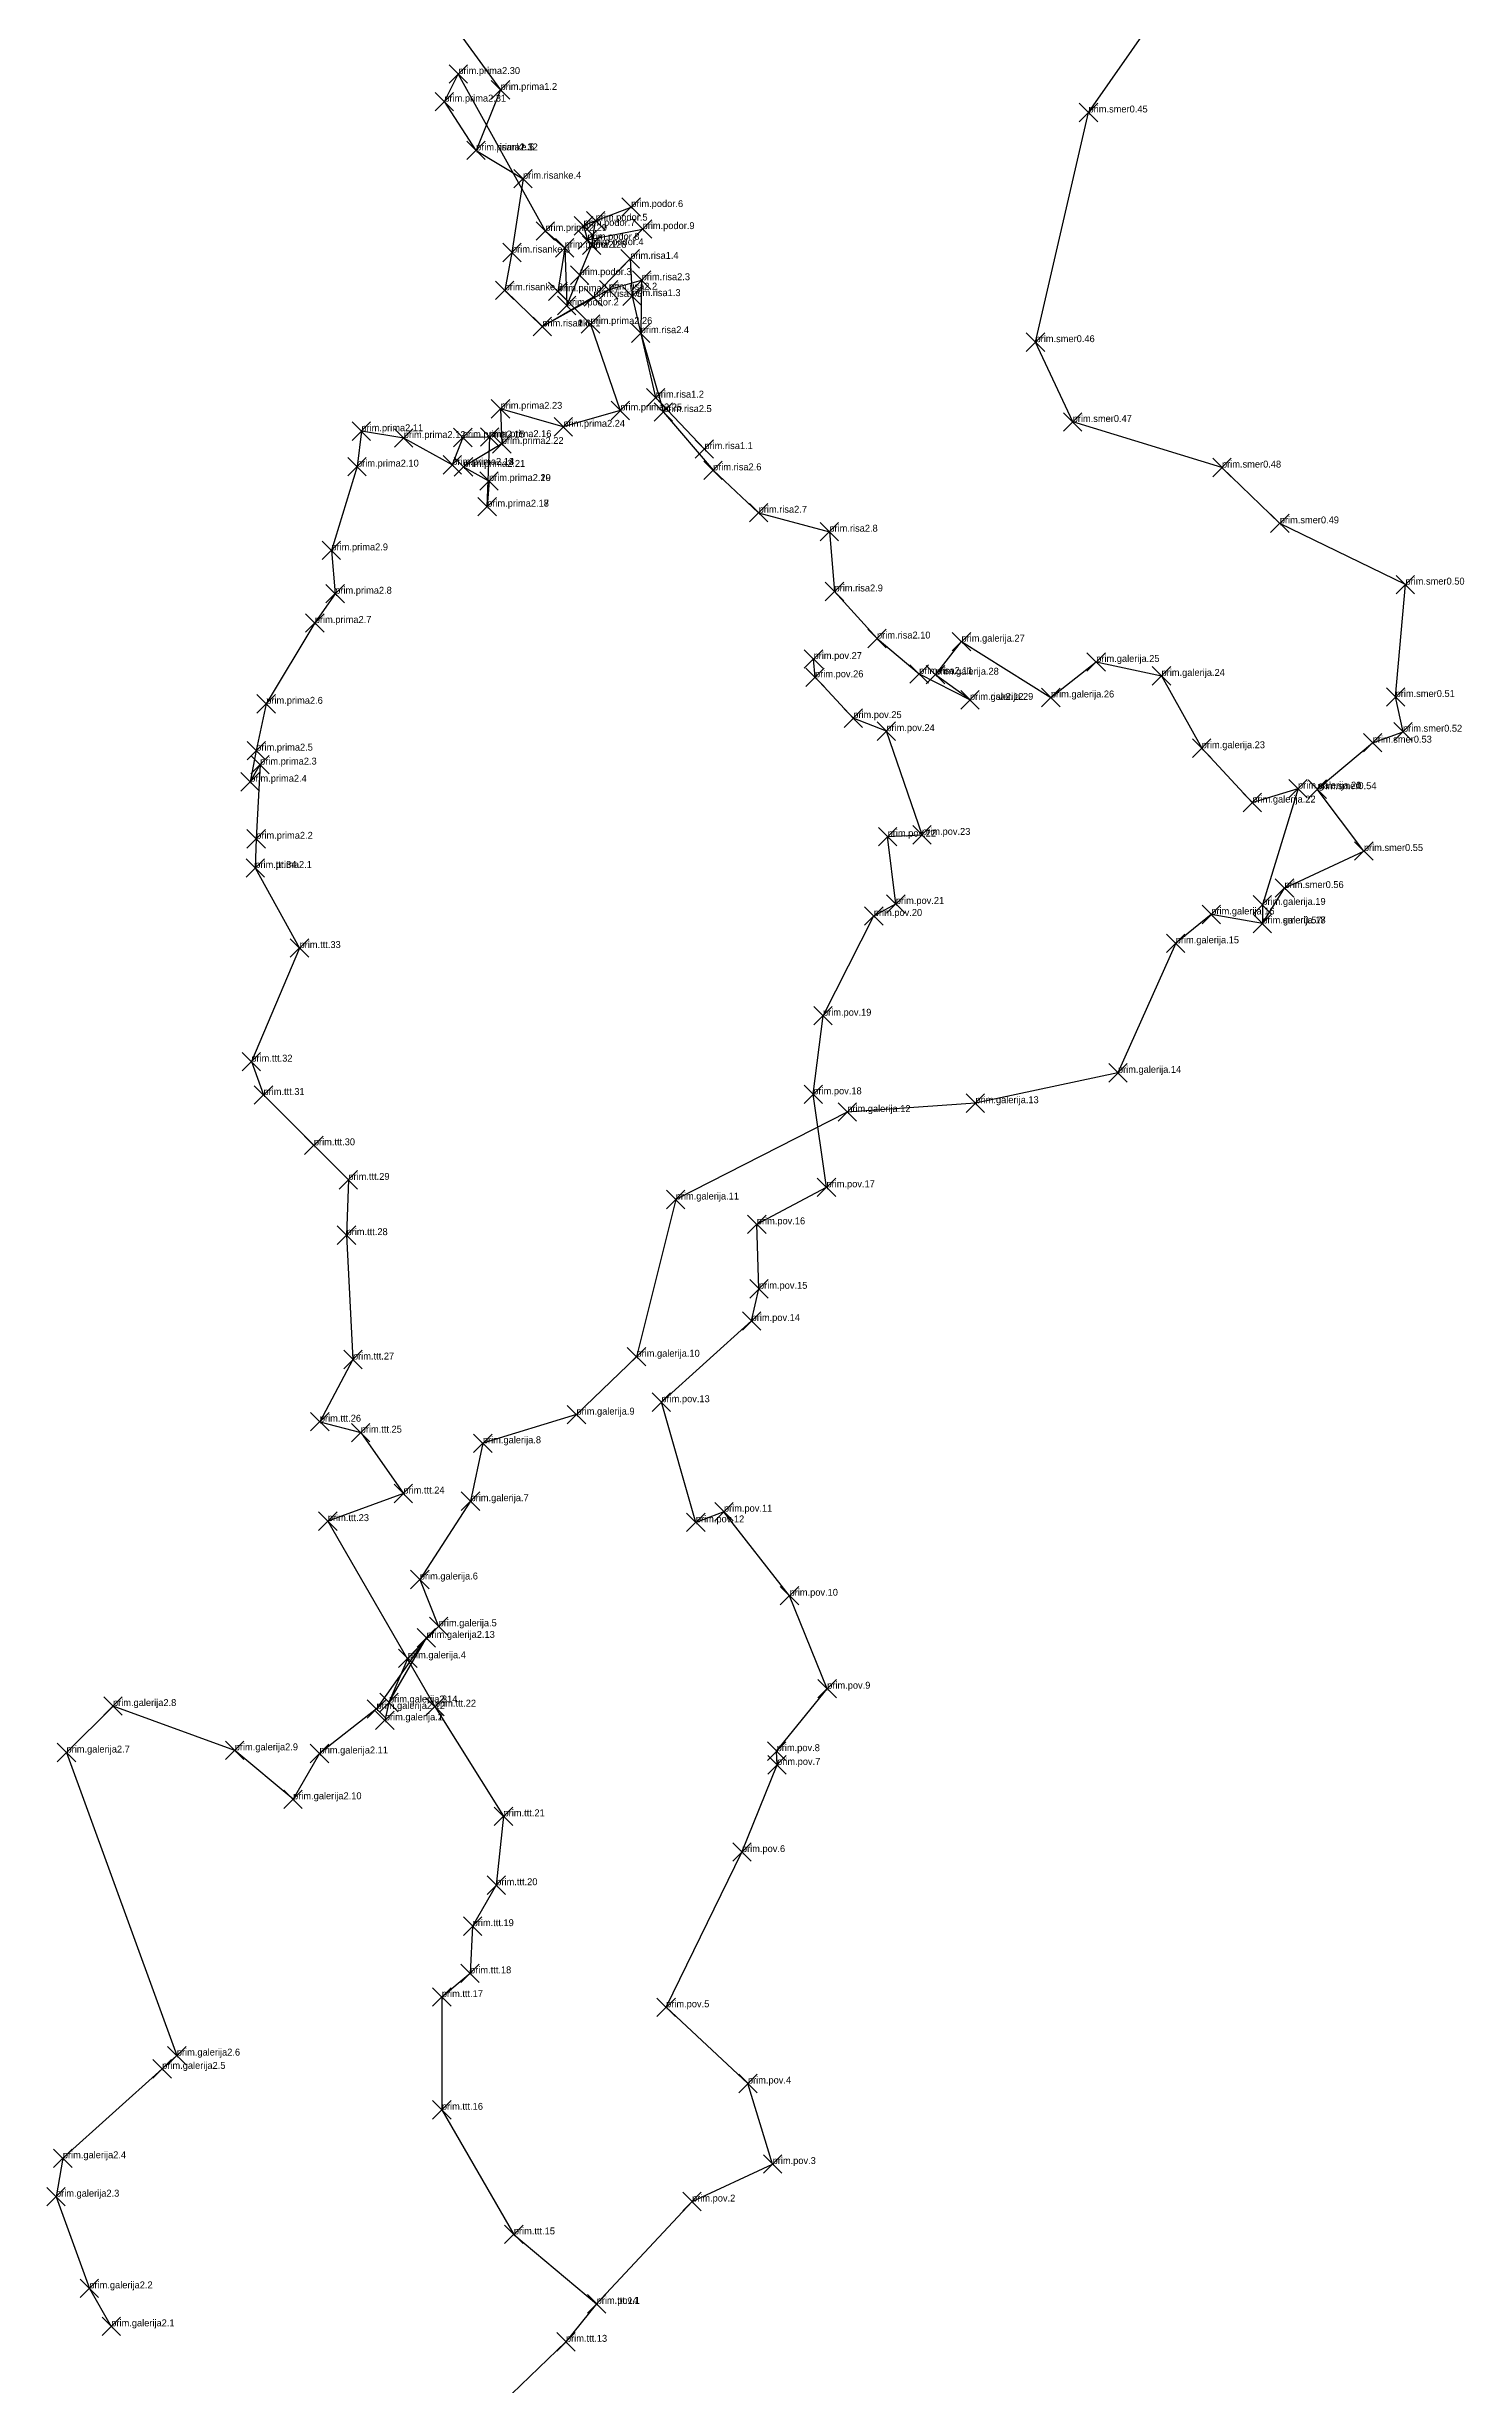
# Model space of a CAD drawing. Extents: x 5404457 to 5404684, y 5123274 to 5123842.
# Drawn here: x 5404560.7 to 5404683.6, y 5123423.8 to 5123626.5 of the extents above; entities that cross this region are included whole.
import ezdxf

# ---------------------------------------------------------------- set-up
doc = ezdxf.new("R2010")
doc.units = 0
doc.header["$PDMODE"] = 3
doc.header["$PDSIZE"] = 0.8
for name, color, linetype in [('CentreLine', 5, 'CONTINUOUS'), ('Labels', 7, 'CONTINUOUS'), ('Stations', 7, 'CONTINUOUS')]:
    doc.layers.add(name, color=color, linetype=linetype)

msp = doc.modelspace()

# ---------------------------------------------------------------- linework, layer by layer
at = {"layer": 'CentreLine'}
for p, q in [((5404593.26, 5123632.09, 1566.79), (5404600.03, 5123622.77, 1567.2)), ((5404650.99, 5123620.81, 1521.59), (5404656.63, 5123628.87, 1524.97)), ((5404595.16, 5123621.75, 1579.22), (5404596.37, 5123624.14, 1580.25)), ((5404596.37, 5123624.14, 1580.25), (5404603.91, 5123610.54, 1576.94)), ((5404597.91, 5123617.52, 1568.4), (5404595.16, 5123621.75, 1579.22)), ((5404600.03, 5123622.77, 1567.2), (5404597.91, 5123617.52, 1568.4)), ((5404646.4, 5123600.9, 1512.91), (5404650.99, 5123620.81, 1521.59)), ((5404597.91, 5123617.52, 1568.4), (5404601.98, 5123615.07, 1566.28)), ((5404601.98, 5123615.07, 1566.28), (5404601.02, 5123608.67, 1559.34)), ((5404608.27, 5123611.43, 1571.23), (5404607.22, 5123610.98, 1568.78)), ((5404607.22, 5123610.98, 1568.78), (5404607.57, 5123609.77, 1567.8)), ((5404607.93, 5123609.31, 1570.74), (5404608.27, 5123611.43, 1571.23)), ((5404608.27, 5123611.43, 1571.23), (5404611.35, 5123612.61, 1571.17)), ((5404603.91, 5123610.54, 1576.94), (5404605.59, 5123609.08, 1573.99)), ((5404605.59, 5123609.08, 1573.99), (5404605, 5123605.3, 1575.3)), ((5404605.59, 5123609.08, 1573.99), (5404605.77, 5123604.08, 1570.49)), ((5404606.88, 5123606.71, 1569.99), (5404607.93, 5123609.31, 1570.74)), ((5404607.57, 5123609.77, 1567.8), (5404612.34, 5123610.7, 1567.2)), ((5404601.02, 5123608.67, 1559.34), (5404600.39, 5123605.4, 1554.22)), ((5404608.08, 5123604.82, 1552.34), (5404611.27, 5123608.12, 1552.02)), ((5404611.27, 5123608.12, 1552.02), (5404611.44, 5123604.89, 1549.5)), ((5404600.39, 5123605.4, 1554.22), (5404603.65, 5123602.26, 1549.84)), ((5404603.65, 5123602.26, 1549.84), (5404609.41, 5123605.45, 1553.2)), ((5404603.65, 5123602.26, 1549.84), (5404608.08, 5123604.82, 1552.34)), ((5404605, 5123605.3, 1575.3), (5404607.83, 5123602.47, 1576.68)), ((5404605.77, 5123604.08, 1570.49), (5404606.88, 5123606.71, 1569.99)), ((5404609.41, 5123605.45, 1553.2), (5404612.26, 5123606.27, 1552.73)), ((5404611.44, 5123604.89, 1549.5), (5404613.47, 5123596.09, 1546.56)), ((5404612.26, 5123606.27, 1552.73), (5404612.18, 5123601.68, 1550.08)), ((5404607.83, 5123602.47, 1576.68), (5404610.41, 5123594.98, 1575.99)), ((5404612.18, 5123601.68, 1550.08), (5404614.14, 5123594.84, 1548.05)), ((5404649.62, 5123593.98, 1514.96), (5404646.4, 5123600.9, 1512.91)), ((5404605.47, 5123593.56, 1579.08), (5404600.03, 5123595.12, 1579.08)), ((5404600.03, 5123595.12, 1579.08), (5404600.14, 5123592.08, 1579.35)), ((5404610.41, 5123594.98, 1575.99), (5404605.47, 5123593.56, 1579.08)), ((5404613.47, 5123596.09, 1546.56), (5404617.7, 5123591.63, 1545.7)), ((5404614.14, 5123594.84, 1548.05), (5404618.45, 5123589.79, 1547.7)), ((5404587.97, 5123593.18, 1572.31), (5404587.59, 5123590.11, 1572.42)), ((5404591.64, 5123592.59, 1567.72), (5404587.97, 5123593.18, 1572.31)), ((5404595.85, 5123590.26, 1569.01), (5404591.64, 5123592.59, 1567.72)), ((5404596.76, 5123592.63, 1574.24), (5404595.85, 5123590.26, 1573.61)), ((5404599.09, 5123592.67, 1575.28), (5404596.76, 5123592.63, 1574.24)), ((5404598.87, 5123586.64, 1574.75), (5404599.09, 5123592.67, 1575.28)), ((5404662.56, 5123590.03, 1512.81), (5404649.62, 5123593.98, 1514.96)), ((5404600.14, 5123592.08, 1579.35), (5404596.82, 5123590.09, 1580.1)), ((5404587.59, 5123590.11, 1572.42), (5404585.37, 5123582.85, 1569.35)), ((5404595.85, 5123590.26, 1573.61), (5404595.85, 5123590.26, 1569.01)), ((5404596.82, 5123590.09, 1580.1), (5404599.03, 5123588.86, 1581.07)), ((5404599.03, 5123588.86, 1578.04), (5404598.87, 5123586.64, 1577.49)), ((5404599.03, 5123588.86, 1581.07), (5404599.03, 5123588.86, 1578.04)), ((5404618.45, 5123589.79, 1547.7), (5404622.4, 5123586.11, 1546.94)), ((5404667.57, 5123585.19, 1508.12), (5404662.56, 5123590.03, 1512.81)), ((5404598.87, 5123586.64, 1577.49), (5404598.87, 5123586.64, 1574.75)), ((5404622.4, 5123586.11, 1546.94), (5404628.53, 5123584.47, 1548.94)), ((5404628.53, 5123584.47, 1548.94), (5404628.98, 5123579.29, 1547.3)), ((5404678.46, 5123579.88, 1510.25), (5404667.57, 5123585.19, 1508.12)), ((5404585.37, 5123582.85, 1569.35), (5404585.7, 5123579.09, 1567.51)), ((5404585.7, 5123579.09, 1567.51), (5404583.93, 5123576.56, 1568.64)), ((5404628.98, 5123579.29, 1547.3), (5404632.66, 5123575.21, 1547.4)), ((5404677.61, 5123570.14, 1506.69), (5404678.46, 5123579.88, 1510.25)), ((5404583.93, 5123576.56, 1568.64), (5404579.72, 5123569.55, 1569.35)), ((5404632.66, 5123575.21, 1547.4), (5404636.31, 5123572.14, 1548.72)), ((5404637.73, 5123572.07, 1548.72), (5404639.98, 5123574.94, 1548.72)), ((5404639.98, 5123574.94, 1548.72), (5404647.73, 5123570.1, 1544.65)), ((5404627.29, 5123571.85, 1550.33), (5404627.16, 5123573.43, 1551.85)), ((5404647.73, 5123570.1, 1544.65), (5404651.66, 5123573.18, 1544.91)), ((5404651.66, 5123573.18, 1544.91), (5404657.32, 5123571.97, 1545.32)), ((5404630.6, 5123568.31, 1550.33), (5404627.29, 5123571.85, 1550.33)), ((5404636.31, 5123572.14, 1548.72), (5404640.72, 5123569.89, 1548.72)), ((5404640.72, 5123569.89, 1548.72), (5404637.73, 5123572.07, 1548.72)), ((5404657.32, 5123571.97, 1545.32), (5404660.8, 5123565.7, 1543.12)), ((5404579.72, 5123569.55, 1569.35), (5404578.86, 5123565.49, 1569.35)), ((5404633.47, 5123567.18, 1549.14), (5404630.6, 5123568.31, 1550.33)), ((5404678.25, 5123567.13, 1510.11), (5404677.61, 5123570.14, 1506.69)), ((5404636.56, 5123558.19, 1549.14), (5404633.47, 5123567.18, 1549.14)), ((5404675.62, 5123566.18, 1511.86), (5404678.25, 5123567.13, 1510.11)), ((5404578.86, 5123565.49, 1569.35), (5404578.33, 5123562.79, 1566.87)), ((5404578.33, 5123562.79, 1566.87), (5404579.19, 5123564.28, 1565.21)), ((5404579.19, 5123564.28, 1565.21), (5404578.85, 5123557.85, 1562.61)), ((5404660.8, 5123565.7, 1543.12), (5404665.19, 5123560.99, 1542.79)), ((5404670.82, 5123562.15, 1510.53), (5404675.62, 5123566.18, 1511.86)), ((5404665.19, 5123560.99, 1542.79), (5404669.15, 5123562.2, 1538.79)), ((5404669.15, 5123562.2, 1533.29), (5404666.06, 5123552.12, 1532.74)), ((5404669.15, 5123562.2, 1538.79), (5404669.15, 5123562.2, 1533.29)), ((5404674.86, 5123556.79, 1511.59), (5404670.82, 5123562.15, 1510.53)), ((5404633.58, 5123558.04, 1548.88), (5404636.56, 5123558.19, 1549.14)), ((5404578.85, 5123557.85, 1562.61), (5404578.77, 5123555.32, 1560.25)), ((5404634.29, 5123552.2, 1548.47), (5404633.58, 5123558.04, 1548.88)), ((5404667.98, 5123553.58, 1511.33), (5404674.86, 5123556.79, 1511.59)), ((5404578.77, 5123555.32, 1560.25), (5404582.61, 5123548.38, 1557.2)), ((5404632.38, 5123551.16, 1548.13), (5404634.29, 5123552.2, 1548.47)), ((5404666.06, 5123550.51, 1507.45), (5404667.98, 5123553.58, 1511.33)), ((5404666.06, 5123552.12, 1532.74), (5404666.06, 5123550.51, 1528.75)), ((5404627.98, 5123542.51, 1545.71), (5404632.38, 5123551.16, 1548.13)), ((5404661.63, 5123551.29, 1507.45), (5404658.55, 5123548.79, 1504.67)), ((5404666.06, 5123550.51, 1507.45), (5404661.63, 5123551.29, 1507.45)), ((5404666.06, 5123550.51, 1528.75), (5404666.06, 5123550.51, 1507.45)), ((5404582.61, 5123548.38, 1557.2), (5404578.43, 5123538.53, 1557.2)), ((5404658.55, 5123548.79, 1504.67), (5404653.54, 5123537.56, 1504.67)), ((5404627.14, 5123535.7, 1544.62), (5404627.98, 5123542.51, 1545.71)), ((5404578.43, 5123538.53, 1557.2), (5404579.48, 5123535.64, 1554.8)), ((5404653.54, 5123537.56, 1504.67), (5404641.19, 5123534.93, 1505.44)), ((5404579.48, 5123535.64, 1554.8), (5404583.85, 5123531.28, 1547.45)), ((5404630.08, 5123534.16, 1504.27), (5404615.21, 5123526.58, 1503.69)), ((5404628.28, 5123527.64, 1539.92), (5404627.14, 5123535.7, 1544.62)), ((5404641.19, 5123534.93, 1505.44), (5404630.08, 5123534.16, 1504.27)), ((5404583.85, 5123531.28, 1547.45), (5404586.84, 5123528.28, 1545.19)), ((5404586.84, 5123528.28, 1545.19), (5404586.68, 5123523.49, 1543.45)), ((5404615.21, 5123526.58, 1503.69), (5404611.81, 5123512.95, 1504.06)), ((5404622.24, 5123524.43, 1538.21), (5404628.28, 5123527.64, 1539.92)), ((5404622.43, 5123518.84, 1537.13), (5404622.24, 5123524.43, 1538.21)), ((5404586.68, 5123523.49, 1543.45), (5404587.24, 5123512.71, 1543.45)), ((5404621.79, 5123516.05, 1532.55), (5404622.43, 5123518.84, 1537.13)), ((5404613.97, 5123509.01, 1525.98), (5404621.79, 5123516.05, 1532.55)), ((5404587.24, 5123512.71, 1543.45), (5404584.37, 5123507.32, 1541.23)), ((5404611.81, 5123512.95, 1504.06), (5404606.61, 5123507.93, 1500.76)), ((5404606.61, 5123507.93, 1500.76), (5404598.5, 5123505.45, 1502.72)), ((5404616.96, 5123498.59, 1523.37), (5404613.97, 5123509.01, 1525.98)), ((5404584.37, 5123507.32, 1541.23), (5404587.91, 5123506.37, 1536.86)), ((5404587.91, 5123506.37, 1536.86), (5404591.61, 5123501.09, 1534.12)), ((5404598.5, 5123505.45, 1502.72), (5404597.43, 5123500.43, 1499.51)), ((5404591.61, 5123501.09, 1534.12), (5404585.06, 5123498.7, 1519.17)), ((5404597.43, 5123500.43, 1499.51), (5404593.03, 5123493.64, 1499.23)), ((5404619.39, 5123499.52, 1523.42), (5404616.96, 5123498.59, 1523.37)), ((5404625.08, 5123492.23, 1522.45), (5404619.39, 5123499.52, 1523.42)), ((5404585.06, 5123498.7, 1519.17), (5404594.34, 5123482.62, 1522.11)), ((5404593.03, 5123493.64, 1499.23), (5404594.66, 5123489.58, 1496.7)), ((5404628.34, 5123484.17, 1520.12), (5404625.08, 5123492.23, 1522.45)), ((5404594.66, 5123489.58, 1496.7), (5404591.99, 5123486.81, 1496.09)), ((5404593.6, 5123488.58, 1497.6), (5404589.28, 5123482.42, 1500.33)), ((5404590.36, 5123482.98, 1493.07), (5404593.6, 5123488.58, 1497.6)), ((5404591.99, 5123486.81, 1496.09), (5404590.36, 5123482.98, 1493.07)), ((5404623.96, 5123478.76, 1515.24), (5404628.34, 5123484.17, 1520.12)), ((5404566.44, 5123482.67, 1499.64), (5404562.41, 5123478.64, 1498.11)), ((5404576.99, 5123478.83, 1501.62), (5404566.44, 5123482.67, 1499.64)), ((5404589.28, 5123482.42, 1500.33), (5404584.34, 5123478.56, 1502.02)), ((5404590.36, 5123482.98, 1493.07), (5404590, 5123481.43, 1491.78)), ((5404590, 5123481.43, 1491.78), (5404590, 5123481.43, 1464.18)), ((5404594.34, 5123482.62, 1522.11), (5404600.29, 5123473.11, 1517.58)), ((5404562.41, 5123478.64, 1498.11), (5404571.97, 5123452.37, 1496.64)), ((5404582.05, 5123474.59, 1501.62), (5404576.99, 5123478.83, 1501.62)), ((5404584.34, 5123478.56, 1502.02), (5404582.05, 5123474.59, 1501.62)), ((5404620.95, 5123470.01, 1517.42), (5404624, 5123477.57, 1515.39)), ((5404624, 5123477.57, 1515.39), (5404623.96, 5123478.76, 1515.24)), ((5404600.29, 5123473.11, 1517.58), (5404599.66, 5123467.14, 1517.58)), ((5404614.38, 5123456.56, 1514.78), (5404620.95, 5123470.01, 1517.42)), ((5404599.66, 5123467.14, 1517.58), (5404597.61, 5123463.59, 1517.58)), ((5404597.61, 5123463.59, 1517.58), (5404597.39, 5123459.5, 1517.58)), ((5404597.39, 5123459.5, 1517.58), (5404594.94, 5123457.44, 1516.15)), ((5404594.94, 5123457.44, 1516.15), (5404594.94, 5123447.67, 1512.6)), ((5404621.47, 5123449.95, 1515.8), (5404614.38, 5123456.56, 1514.78)), ((5404570.7, 5123451.22, 1491.95), (5404562.09, 5123443.47, 1488.84)), ((5404571.97, 5123452.37, 1496.64), (5404570.7, 5123451.22, 1491.95)), ((5404623.61, 5123442.97, 1515.54), (5404621.47, 5123449.95, 1515.8)), ((5404594.94, 5123447.67, 1512.6), (5404601.18, 5123436.87, 1515.48)), ((5404562.09, 5123443.47, 1488.84), (5404561.5, 5123440.14, 1487.93)), ((5404616.63, 5123439.72, 1515.54), (5404623.61, 5123442.97, 1515.54)), ((5404561.5, 5123440.14, 1487.93), (5404564.39, 5123432.19, 1484.86)), ((5404608.36, 5123430.85, 1512.97), (5404616.63, 5123439.72, 1515.54)), ((5404601.18, 5123436.87, 1515.48), (5404608.36, 5123430.85, 1512.97)), ((5404564.39, 5123432.19, 1484.86), (5404566.29, 5123428.9, 1491.44)), ((5404608.36, 5123430.85, 1512.97), (5404605.7, 5123427.56, 1511.43)), ((5404605.7, 5123427.56, 1511.43), (5404597.9, 5123420.03, 1509.52))]:
    msp.add_line(p, q, dxfattribs=at)
at = {"layer": 'Stations'}
for p in [(5404596.37, 5123624.14, 1580.25), (5404600.03, 5123622.77, 1567.2), (5404595.16, 5123621.75, 1579.22), (5404650.99, 5123620.81, 1521.59), (5404597.91, 5123617.52, 1568.4), (5404597.91, 5123617.52, 1568.4), (5404597.91, 5123617.52, 1568.4), (5404601.98, 5123615.07, 1566.28), (5404611.35, 5123612.61, 1571.17), (5404603.91, 5123610.54, 1576.94), (5404607.22, 5123610.98, 1568.78), (5404608.27, 5123611.43, 1571.23), (5404612.34, 5123610.7, 1567.2), (5404601.02, 5123608.67, 1559.34), (5404605.59, 5123609.08, 1573.99), (5404605.59, 5123609.08, 1573.99), (5404607.57, 5123609.77, 1567.8), (5404607.93, 5123609.31, 1570.74), (5404611.27, 5123608.12, 1552.02), (5404606.88, 5123606.71, 1569.99), (5404612.26, 5123606.27, 1552.73), (5404600.39, 5123605.4, 1554.22), (5404605, 5123605.3, 1575.3), (5404605.77, 5123604.08, 1570.49), (5404608.08, 5123604.82, 1552.34), (5404609.41, 5123605.45, 1553.2), (5404611.44, 5123604.89, 1549.5), (5404603.65, 5123602.26, 1549.84), (5404603.65, 5123602.26, 1549.84), (5404603.65, 5123602.26, 1549.84), (5404607.83, 5123602.47, 1576.68), (5404612.18, 5123601.68, 1550.08), (5404646.4, 5123600.9, 1512.91), (5404613.47, 5123596.09, 1546.56), (5404600.03, 5123595.12, 1579.08), (5404610.41, 5123594.98, 1575.99), (5404614.14, 5123594.84, 1548.05), (5404649.62, 5123593.98, 1514.96), (5404587.97, 5123593.18, 1572.31), (5404591.64, 5123592.59, 1567.72), (5404596.76, 5123592.63, 1574.24), (5404599.09, 5123592.67, 1575.28), (5404600.14, 5123592.08, 1579.35), (5404605.47, 5123593.56, 1579.08), (5404587.59, 5123590.11, 1572.42), (5404595.85, 5123590.26, 1569.01), (5404595.85, 5123590.26, 1573.61), (5404596.82, 5123590.09, 1580.1), (5404617.7, 5123591.63, 1545.7), (5404618.45, 5123589.79, 1547.7), (5404662.56, 5123590.03, 1512.81), (5404599.03, 5123588.86, 1578.04), (5404599.03, 5123588.86, 1581.07), (5404598.87, 5123586.64, 1574.75), (5404598.87, 5123586.64, 1577.49), (5404622.4, 5123586.11, 1546.94), (5404628.53, 5123584.47, 1548.94), (5404667.57, 5123585.19, 1508.12), (5404585.37, 5123582.85, 1569.35), (5404678.46, 5123579.88, 1510.25), (5404585.7, 5123579.09, 1567.51), (5404628.98, 5123579.29, 1547.3), (5404583.93, 5123576.56, 1568.64), (5404632.66, 5123575.21, 1547.4), (5404639.98, 5123574.94, 1548.72), (5404627.16, 5123573.43, 1551.85), (5404627.29, 5123571.85, 1550.33), (5404636.31, 5123572.14, 1548.72), (5404637.73, 5123572.07, 1548.72), (5404651.66, 5123573.18, 1544.91), (5404657.32, 5123571.97, 1545.32), (5404579.72, 5123569.55, 1569.35), (5404640.72, 5123569.89, 1548.72), (5404640.72, 5123569.89, 1548.72), (5404647.73, 5123570.1, 1544.65), (5404677.61, 5123570.14, 1506.69), (5404630.6, 5123568.31, 1550.33), (5404578.86, 5123565.49, 1569.35), (5404633.47, 5123567.18, 1549.14), (5404660.8, 5123565.7, 1543.12), (5404675.62, 5123566.18, 1511.86), (5404678.25, 5123567.13, 1510.11), (5404579.19, 5123564.28, 1565.21), (5404578.33, 5123562.79, 1566.87), (5404669.15, 5123562.2, 1533.29), (5404669.15, 5123562.2, 1538.79), (5404670.82, 5123562.15, 1510.53), (5404665.19, 5123560.99, 1542.79), (5404578.85, 5123557.85, 1562.61), (5404633.58, 5123558.04, 1548.88), (5404636.56, 5123558.19, 1549.14), (5404578.77, 5123555.32, 1560.25), (5404578.77, 5123555.32, 1560.25), (5404674.86, 5123556.79, 1511.59), (5404667.98, 5123553.58, 1511.33), (5404634.29, 5123552.2, 1548.47), (5404661.63, 5123551.29, 1507.45), (5404666.06, 5123552.12, 1532.74), (5404632.38, 5123551.16, 1548.13), (5404666.06, 5123550.51, 1507.45), (5404666.06, 5123550.51, 1507.45), (5404666.06, 5123550.51, 1528.75), (5404582.61, 5123548.38, 1557.2), (5404658.55, 5123548.79, 1504.67), (5404627.98, 5123542.51, 1545.71), (5404578.43, 5123538.53, 1557.2), (5404653.54, 5123537.56, 1504.67), (5404579.48, 5123535.64, 1554.8), (5404627.14, 5123535.7, 1544.62), (5404630.08, 5123534.16, 1504.27), (5404641.19, 5123534.93, 1505.44), (5404583.85, 5123531.28, 1547.45), (5404586.84, 5123528.28, 1545.19), (5404628.28, 5123527.64, 1539.92), (5404615.21, 5123526.58, 1503.69), (5404586.68, 5123523.49, 1543.45), (5404622.24, 5123524.43, 1538.21), (5404622.43, 5123518.84, 1537.13), (5404621.79, 5123516.05, 1532.55), (5404587.24, 5123512.71, 1543.45), (5404611.81, 5123512.95, 1504.06), (5404613.97, 5123509.01, 1525.98), (5404584.37, 5123507.32, 1541.23), (5404606.61, 5123507.93, 1500.76), (5404587.91, 5123506.37, 1536.86), (5404598.5, 5123505.45, 1502.72), (5404591.61, 5123501.09, 1534.12), (5404585.06, 5123498.7, 1519.17), (5404597.43, 5123500.43, 1499.51), (5404616.96, 5123498.59, 1523.37), (5404619.39, 5123499.52, 1523.42), (5404593.03, 5123493.64, 1499.23), (5404625.08, 5123492.23, 1522.45), (5404593.6, 5123488.58, 1497.6), (5404594.66, 5123489.58, 1496.7), (5404591.99, 5123486.81, 1496.09), (5404566.44, 5123482.67, 1499.64), (5404589.28, 5123482.42, 1500.33), (5404590.36, 5123482.98, 1493.07), (5404590.36, 5123482.98, 1493.07), (5404594.34, 5123482.62, 1522.11), (5404628.34, 5123484.17, 1520.12), (5404590, 5123481.43, 1464.18), (5404590, 5123481.43, 1491.78), (5404562.41, 5123478.64, 1498.11), (5404576.99, 5123478.83, 1501.62), (5404584.34, 5123478.56, 1502.02), (5404623.96, 5123478.76, 1515.24), (5404624, 5123477.57, 1515.39), (5404582.05, 5123474.59, 1501.62), (5404600.29, 5123473.11, 1517.58), (5404620.95, 5123470.01, 1517.42), (5404599.66, 5123467.14, 1517.58), (5404597.61, 5123463.59, 1517.58), (5404597.39, 5123459.5, 1517.58), (5404594.94, 5123457.44, 1516.15), (5404614.38, 5123456.56, 1514.78), (5404571.97, 5123452.37, 1496.64), (5404570.7, 5123451.22, 1491.95), (5404621.47, 5123449.95, 1515.8), (5404594.94, 5123447.67, 1512.6), (5404562.09, 5123443.47, 1488.84), (5404623.61, 5123442.97, 1515.54), (5404561.5, 5123440.14, 1487.93), (5404616.63, 5123439.72, 1515.54), (5404601.18, 5123436.87, 1515.48), (5404564.39, 5123432.19, 1484.86), (5404608.36, 5123430.85, 1512.97), (5404608.36, 5123430.85, 1512.97), (5404566.29, 5123428.9, 1491.44), (5404605.7, 5123427.56, 1511.43)]:
    msp.add_point(p, dxfattribs=at)

# ---------------------------------------------------------------- texts
at = {"layer": 'Labels'}
for s, p in [('prim.prima2.30', (5404596.37, 5123624.14, 1580.25)), ('prim.prima1.2', (5404600.03, 5123622.77, 1567.2)), ('prim.prima2.31', (5404595.16, 5123621.75, 1579.22)), ('prim.smer0.45', (5404650.99, 5123620.81, 1521.59)), ('prim.risanke.5', (5404597.91, 5123617.52, 1568.4)), ('prim.prima2.32', (5404597.91, 5123617.52, 1568.4)), ('prim.prima1.1', (5404597.91, 5123617.52, 1568.4)), ('prim.risanke.4', (5404601.98, 5123615.07, 1566.28)), ('prim.podor.6', (5404611.35, 5123612.61, 1571.17)), ('prim.prima2.29', (5404603.91, 5123610.54, 1576.94)), ('prim.podor.7', (5404607.22, 5123610.98, 1568.78)), ('prim.podor.5', (5404608.27, 5123611.43, 1571.23)), ('prim.podor.9', (5404612.34, 5123610.7, 1567.2)), ('prim.risanke.3', (5404601.02, 5123608.67, 1559.34)), ('prim.podor.1', (5404605.59, 5123609.08, 1573.99)), ('prim.prima2.28', (5404605.59, 5123609.08, 1573.99)), ('prim.podor.8', (5404607.57, 5123609.77, 1567.8)), ('prim.podor.4', (5404607.93, 5123609.31, 1570.74)), ('prim.podor.3', (5404606.88, 5123606.71, 1569.99)), ('prim.risa1.4', (5404611.27, 5123608.12, 1552.02)), ('prim.risa2.3', (5404612.26, 5123606.27, 1552.73)), ('prim.risanke.2', (5404600.39, 5123605.4, 1554.22)), ('prim.prima2.27', (5404605, 5123605.3, 1575.3)), ('prim.risa1.5', (5404608.08, 5123604.82, 1552.34)), ('prim.risa2.2', (5404609.41, 5123605.45, 1553.2)), ('prim.risa1.3', (5404611.44, 5123604.89, 1549.5)), ('prim.risa2.1', (5404603.65, 5123602.26, 1549.84)), ('prim.risa1.6', (5404603.65, 5123602.26, 1549.84)), ('prim.risanke.1', (5404603.65, 5123602.26, 1549.84)), ('prim.podor.2', (5404605.77, 5123604.08, 1570.49)), ('prim.prima2.26', (5404607.83, 5123602.47, 1576.68)), ('prim.risa2.4', (5404612.18, 5123601.68, 1550.08)), ('prim.smer0.46', (5404646.4, 5123600.9, 1512.91)), ('prim.risa1.2', (5404613.47, 5123596.09, 1546.56)), ('prim.prima2.23', (5404600.03, 5123595.12, 1579.08)), ('prim.prima2.25', (5404610.41, 5123594.98, 1575.99)), ('prim.risa2.5', (5404614.14, 5123594.84, 1548.05)), ('prim.smer0.47', (5404649.62, 5123593.98, 1514.96)), ('prim.prima2.11', (5404587.97, 5123593.18, 1572.31)), ('prim.prima2.12', (5404591.64, 5123592.59, 1567.72)), ('prim.prima2.15', (5404596.76, 5123592.63, 1574.24)), ('prim.prima2.16', (5404599.09, 5123592.67, 1575.28)), ('prim.prima2.22', (5404600.14, 5123592.08, 1579.35)), ('prim.prima2.24', (5404605.47, 5123593.56, 1579.08)), ('prim.prima2.10', (5404587.59, 5123590.11, 1572.42)), ('prim.prima2.13', (5404595.85, 5123590.26, 1569.01)), ('prim.prima2.14', (5404595.85, 5123590.26, 1573.61)), ('prim.prima2.21', (5404596.82, 5123590.09, 1580.1)), ('prim.risa1.1', (5404617.7, 5123591.63, 1545.7)), ('prim.smer0.48', (5404662.56, 5123590.03, 1512.81)), ('prim.prima2.19', (5404599.03, 5123588.86, 1578.04)), ('prim.prima2.20', (5404599.03, 5123588.86, 1581.07)), ('prim.risa2.6', (5404618.45, 5123589.79, 1547.7)), ('prim.prima2.17', (5404598.87, 5123586.64, 1574.75)), ('prim.prima2.18', (5404598.87, 5123586.64, 1577.49)), ('prim.risa2.7', (5404622.4, 5123586.11, 1546.94)), ('prim.risa2.8', (5404628.53, 5123584.47, 1548.94)), ('prim.smer0.49', (5404667.57, 5123585.19, 1508.12)), ('prim.prima2.9', (5404585.37, 5123582.85, 1569.35)), ('prim.smer0.50', (5404678.46, 5123579.88, 1510.25)), ('prim.prima2.8', (5404585.7, 5123579.09, 1567.51)), ('prim.risa2.9', (5404628.98, 5123579.29, 1547.3)), ('prim.prima2.7', (5404583.93, 5123576.56, 1568.64)), ('prim.risa2.10', (5404632.66, 5123575.21, 1547.4)), ('prim.galerija.27', (5404639.98, 5123574.94, 1548.72)), ('prim.pov.27', (5404627.16, 5123573.43, 1551.85)), ('prim.pov.26', (5404627.29, 5123571.85, 1550.33)), ('prim.risa2.11', (5404636.31, 5123572.14, 1548.72)), ('prim.galerija.28', (5404637.73, 5123572.07, 1548.72)), ('prim.galerija.25', (5404651.66, 5123573.18, 1544.91)), ('prim.galerija.24', (5404657.32, 5123571.97, 1545.32)), ('prim.galerija.29', (5404640.72, 5123569.89, 1548.72)), ('prim.risa2.12', (5404640.72, 5123569.89, 1548.72)), ('prim.galerija.26', (5404647.73, 5123570.1, 1544.65)), ('prim.smer0.51', (5404677.61, 5123570.14, 1506.69)), ('prim.prima2.6', (5404579.72, 5123569.55, 1569.35)), ('prim.pov.25', (5404630.6, 5123568.31, 1550.33)), ('prim.pov.24', (5404633.47, 5123567.18, 1549.14)), ('prim.galerija.23', (5404660.8, 5123565.7, 1543.12)), ('prim.smer0.53', (5404675.62, 5123566.18, 1511.86)), ('prim.smer0.52', (5404678.25, 5123567.13, 1510.11)), ('prim.prima2.5', (5404578.86, 5123565.49, 1569.35)), ('prim.prima2.3', (5404579.19, 5123564.28, 1565.21)), ('prim.prima2.4', (5404578.33, 5123562.79, 1566.87)), ('prim.galerija.20', (5404669.15, 5123562.2, 1533.29)), ('prim.galerija.21', (5404669.15, 5123562.2, 1538.79)), ('prim.smer0.54', (5404670.82, 5123562.15, 1510.53)), ('prim.galerija.22', (5404665.19, 5123560.99, 1542.79)), ('prim.prima2.2', (5404578.85, 5123557.85, 1562.61)), ('prim.pov.22', (5404633.58, 5123558.04, 1548.88)), ('prim.pov.23', (5404636.56, 5123558.19, 1549.14)), ('prim.smer0.55', (5404674.86, 5123556.79, 1511.59)), ('prim.ttt.34', (5404578.77, 5123555.32, 1560.25)), ('prim.prima2.1', (5404578.77, 5123555.32, 1560.25)), ('prim.smer0.56', (5404667.98, 5123553.58, 1511.33)), ('prim.pov.21', (5404634.29, 5123552.2, 1548.47)), ('prim.galerija.19', (5404666.06, 5123552.12, 1532.74)), ('prim.pov.20', (5404632.38, 5123551.16, 1548.13)), ('prim.galerija.16', (5404661.63, 5123551.29, 1507.45)), ('prim.smer0.57', (5404666.06, 5123550.51, 1507.45)), ('prim.galerija.17', (5404666.06, 5123550.51, 1507.45)), ('prim.galerija.18', (5404666.06, 5123550.51, 1528.75)), ('prim.ttt.33', (5404582.61, 5123548.38, 1557.2)), ('prim.galerija.15', (5404658.55, 5123548.79, 1504.67)), ('prim.pov.19', (5404627.98, 5123542.51, 1545.71)), ('prim.ttt.32', (5404578.43, 5123538.53, 1557.2)), ('prim.galerija.14', (5404653.54, 5123537.56, 1504.67)), ('prim.ttt.31', (5404579.48, 5123535.64, 1554.8)), ('prim.pov.18', (5404627.14, 5123535.7, 1544.62)), ('prim.galerija.12', (5404630.08, 5123534.16, 1504.27)), ('prim.galerija.13', (5404641.19, 5123534.93, 1505.44)), ('prim.ttt.30', (5404583.85, 5123531.28, 1547.45)), ('prim.ttt.29', (5404586.84, 5123528.28, 1545.19)), ('prim.pov.17', (5404628.28, 5123527.64, 1539.92)), ('prim.galerija.11', (5404615.21, 5123526.58, 1503.69)), ('prim.ttt.28', (5404586.68, 5123523.49, 1543.45)), ('prim.pov.16', (5404622.24, 5123524.43, 1538.21)), ('prim.pov.15', (5404622.43, 5123518.84, 1537.13)), ('prim.pov.14', (5404621.79, 5123516.05, 1532.55)), ('prim.galerija.10', (5404611.81, 5123512.95, 1504.06)), ('prim.ttt.27', (5404587.24, 5123512.71, 1543.45)), ('prim.pov.13', (5404613.97, 5123509.01, 1525.98)), ('prim.ttt.26', (5404584.37, 5123507.32, 1541.23)), ('prim.galerija.9', (5404606.61, 5123507.93, 1500.76)), ('prim.ttt.25', (5404587.91, 5123506.37, 1536.86)), ('prim.galerija.8', (5404598.5, 5123505.45, 1502.72)), ('prim.ttt.24', (5404591.61, 5123501.09, 1534.12)), ('prim.ttt.23', (5404585.06, 5123498.7, 1519.17)), ('prim.galerija.7', (5404597.43, 5123500.43, 1499.51)), ('prim.pov.11', (5404619.39, 5123499.52, 1523.42)), ('prim.pov.12', (5404616.96, 5123498.59, 1523.37)), ('prim.galerija.6', (5404593.03, 5123493.64, 1499.23)), ('prim.pov.10', (5404625.08, 5123492.23, 1522.45)), ('prim.galerija2.13', (5404593.6, 5123488.58, 1497.6)), ('prim.galerija.5', (5404594.66, 5123489.58, 1496.7)), ('prim.galerija.4', (5404591.99, 5123486.81, 1496.09)), ('prim.galerija2.8', (5404566.44, 5123482.67, 1499.64)), ('prim.galerija2.14', (5404590.36, 5123482.98, 1493.07)), ('prim.galerija.3', (5404590.36, 5123482.98, 1493.07)), ('prim.ttt.22', (5404594.34, 5123482.62, 1522.11)), ('prim.pov.9', (5404628.34, 5123484.17, 1520.12)), ('prim.galerija2.12', (5404589.28, 5123482.42, 1500.33)), ('prim.galerija.1', (5404590, 5123481.43, 1464.18)), ('prim.galerija.2', (5404590, 5123481.43, 1491.78)), ('prim.galerija2.7', (5404562.41, 5123478.64, 1498.11)), ('prim.galerija2.9', (5404576.99, 5123478.83, 1501.62)), ('prim.galerija2.11', (5404584.34, 5123478.56, 1502.02)), ('prim.pov.8', (5404623.96, 5123478.76, 1515.24)), ('prim.pov.7', (5404624, 5123477.57, 1515.39)), ('prim.galerija2.10', (5404582.05, 5123474.59, 1501.62)), ('prim.ttt.21', (5404600.29, 5123473.11, 1517.58)), ('prim.pov.6', (5404620.95, 5123470.01, 1517.42)), ('prim.ttt.20', (5404599.66, 5123467.14, 1517.58)), ('prim.ttt.19', (5404597.61, 5123463.59, 1517.58)), ('prim.ttt.18', (5404597.39, 5123459.5, 1517.58)), ('prim.ttt.17', (5404594.94, 5123457.44, 1516.15)), ('prim.pov.5', (5404614.38, 5123456.56, 1514.78)), ('prim.galerija2.6', (5404571.97, 5123452.37, 1496.64)), ('prim.galerija2.5', (5404570.7, 5123451.22, 1491.95)), ('prim.pov.4', (5404621.47, 5123449.95, 1515.8)), ('prim.ttt.16', (5404594.94, 5123447.67, 1512.6)), ('prim.galerija2.4', (5404562.09, 5123443.47, 1488.84)), ('prim.pov.3', (5404623.61, 5123442.97, 1515.54)), ('prim.galerija2.3', (5404561.5, 5123440.14, 1487.93)), ('prim.pov.2', (5404616.63, 5123439.72, 1515.54)), ('prim.ttt.15', (5404601.18, 5123436.87, 1515.48)), ('prim.galerija2.2', (5404564.39, 5123432.19, 1484.86)), ('prim.pov.1', (5404608.36, 5123430.85, 1512.97)), ('prim.ttt.14', (5404608.36, 5123430.85, 1512.97)), ('prim.galerija2.1', (5404566.29, 5123428.9, 1491.44)), ('prim.ttt.13', (5404605.7, 5123427.56, 1511.43))]:
    msp.add_text(s, height=0.6, dxfattribs=at).set_placement(p)

doc.saveas('drawing.dxf')
